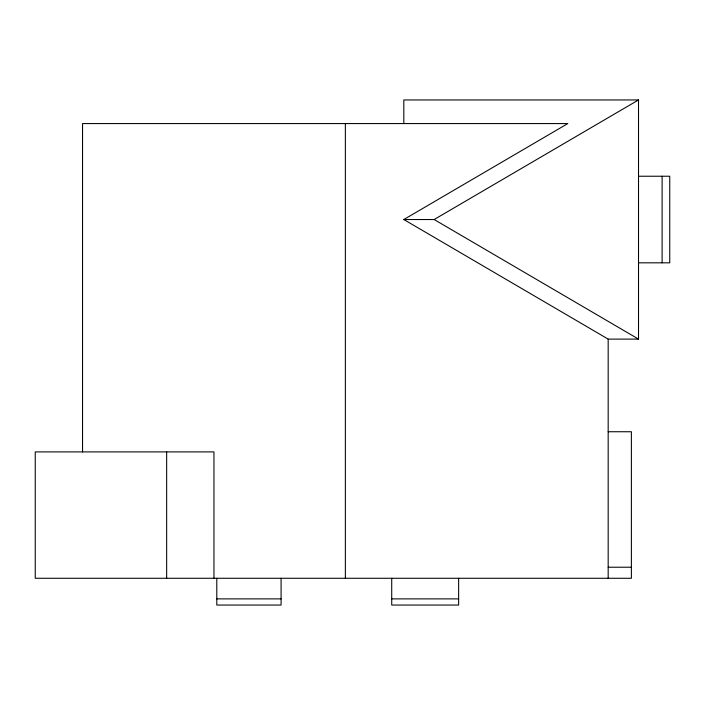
<?xml version="1.0" encoding="UTF-8"?>
<svg xmlns="http://www.w3.org/2000/svg" width="705" height="705" viewBox="0 0 705 705"><rect width="100%" height="100%" fill="white"/><g stroke="black" fill="none" stroke-linecap="round" stroke-linejoin="round"><path stroke-width="1.06" d="M403.815 123.569L403.815 99.951L638.518 99.951L638.518 339.114L608.177 339.114L403.815 219.528L567.807 123.569L82.547 123.569L82.547 451.905M403.815 219.528L434.157 219.528L638.518 99.951M638.518 176.232L669.75 176.232L669.75 262.824L638.518 262.824M608.177 431.742L631.38 431.742L631.38 578.276L35.25 578.276L35.25 451.905L213.95 451.905L213.95 578.276M608.177 567.225L631.38 567.225M216.796 598.88L281.083 598.88M391.716 598.88L458.638 598.88M434.157 219.528L638.518 339.114M662.118 176.232L662.118 262.824M608.177 339.114L608.177 578.276M458.638 578.276L458.638 605.049L391.716 605.049L391.716 578.276M345.362 123.569L345.362 578.276M281.083 578.276L281.083 605.049L216.796 605.049L216.796 578.276M166.653 451.905L166.653 578.276"/></g></svg>
